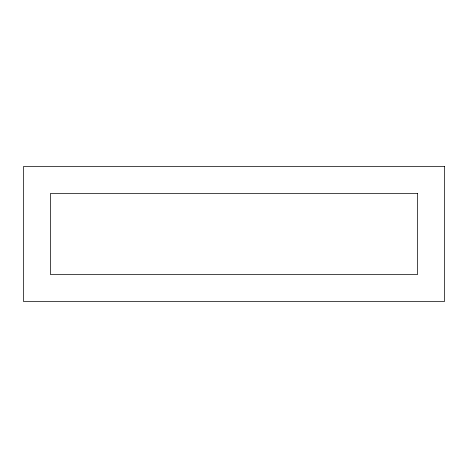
<?xml version="1.0" encoding="UTF-8"?>
<svg xmlns="http://www.w3.org/2000/svg" width="468" height="468" viewBox="0 0 468 468"><rect width="100%" height="100%" fill="white"/><g stroke="black" fill="none" stroke-linecap="round" stroke-linejoin="round"><path stroke-width="0.7" d="M444.6 166.608L23.4 166.608L23.4 301.392L444.6 301.392L444.6 166.608M417.643 193.565L50.357 193.565L50.357 274.435L417.643 274.435L417.643 193.565"/></g></svg>
